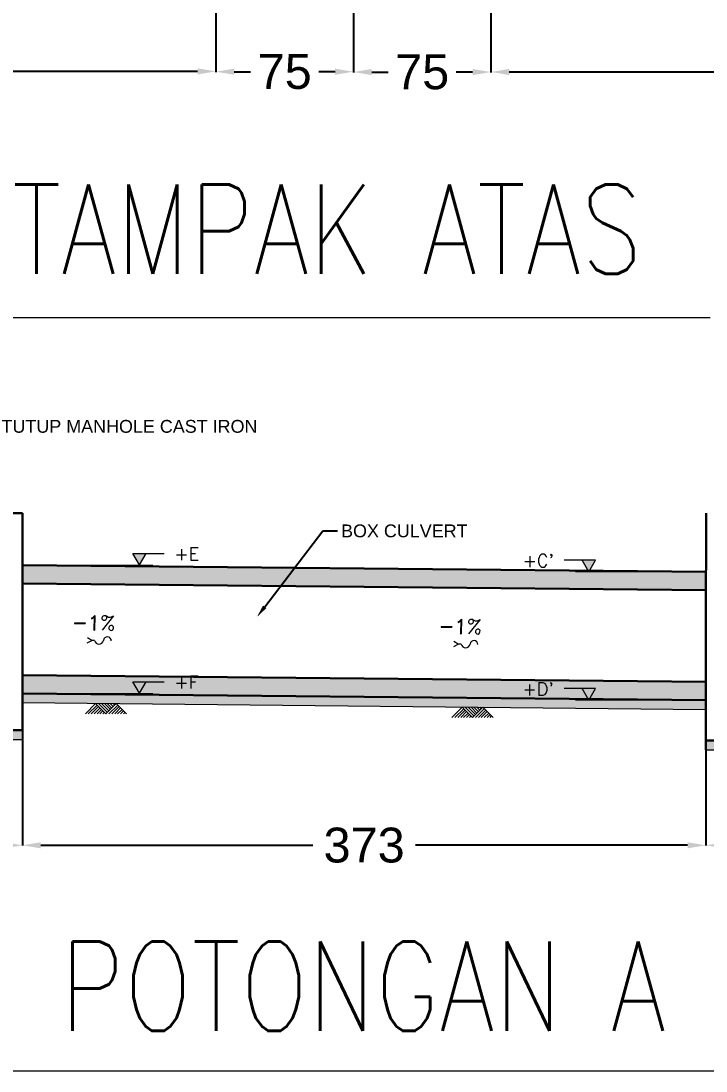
# Model space of a CAD drawing. Header units: metres. Extents: x 5841 to 11304, y 2118 to 7815.
# Drawn here: x 8358 to 8731, y 4777 to 5350 of the extents above; entities that cross this region are included whole.
import ezdxf
from ezdxf import colors
from ezdxf.entities.mleader import LeaderData, LeaderLine
from ezdxf.math import Vec2, Vec3

# ---------------------------------------------------------------- set-up
doc = ezdxf.new("R2010")
doc.units = ezdxf.units.M
doc.linetypes.add('DASHED2', pattern=[0.375, 0.25, -0.125])
for name, color, linetype, lineweight in [('1_Dimensi', 7, 'Continuous', 9), ('D_Garis Arsir', 9, 'Continuous', 9), ('D_Garis Tak Tampak', 8, 'DASHED2', 9), ('D_Garis Tampak', 150, 'Continuous', 30), ('DIM200', 4, 'Continuous', 18), ('GRS-ARSIR (HATCH)', 8, 'Continuous', 9)]:
    doc.layers.add(name, color=color, linetype=linetype, lineweight=lineweight)
doc.layers.add('FIN', color=1, linetype='Continuous', lineweight=9, transparency=0.25)
doc.styles.add('DIM200', font='romans_IV50.ttf', dxfattribs={"width": 0.8, "height": 500})
doc.styles.get("Standard").update_dxf_attribs({"font": 'arial.ttf'})
doc.dimstyles.get("Standard").update_dxf_attribs({"dimtxt": 0.18, "dimasz": 0.18, "dimexe": 0.18, "dimexo": 0.0625, "dimgap": 0.09, "dimtad": 0, "dimtih": 1, "dimtoh": 1, "dimdec": 4, "dimzin": 0, "dimdsep": 46, "dimtxsty": 'Standard', "dimcen": 0.09, "dimadec": 0, "dimazin": 0, "dimtfac": 1, "dimtdec": 4, "dimtofl": 0, "dimtmove": 0, "dimatfit": 3, "dimfxl": 1, "dimtolj": 1, "dimtzin": 0, "dimarcsym": 0})
pattern_1 = [(50, (-2155.7664, -4475.9435), (7.1726018, -0.6275213), [0.75, -8.25]), (355, (-2155.7664, -4475.9435), (-1.3875133, 7.5219213), [0.6, -6.6]), (100.451444, (-2155.169, -4475.996), (5.7850885, 6.8944), [0.637402, -7.011421]), (46.1842, (-2155.766, -4473.9435), (10.6724133, -1.655193), [1.125, -12.375]), (96.635635, (-2154.877, -4474.081), (9.3466195, 9.741186), [0.9561034, -10.5171376]), (351.18416, (-2155.766, -4473.943), (9.3466195, 9.741186), [0.9, -9.9]), (21, (-2154.7664, -4474.4435), (5.9690705, -4.026189), [0.75, -8.25]), (326, (-2154.7664, -4474.4435), (2.4331533, 7.2515005), [0.6, -6.6]), (71.451445, (-2154.269, -4474.779), (8.4022238, 3.2253115), [0.637402, -7.011421]), (37.5, (-2155.7664, -4475.9435), (0.12159855, 3.32893854), [0, -6.52, 0, -6.7, 0, -6.625]), (7.5, (-2155.7664, -4475.9435), (2.6306954, 3.9441171), [0, -3.82, 0, -6.37, 0, -2.525]), (327.5, (-2157.9964, -4475.9435), (5.33822436, -0.2255487), [0, -2.5, 0, -7.8, 0, -10.35]), (317.5, (-2158.9964, -4475.9435), (5.8318617, 1.0010498), [0, -3.25, 0, -5.18, 0, -7.35])]

# ---------------------------------------------------------------- blocks, each defined once
blk = doc.blocks.new('SBS003')
for p, q in [((-8.81, 0), (-10, 0.69)), ((-10, -0.69), (-8.81, 0)), ((-8.05, 0), (-8.81, 0))]:
    blk.add_line(p, q)
blk.add_lwpolyline([(0, 0, 0, 1.18, 0), (-2.44, 0, 0, 0, 0), (-3.47, 0, 0, 0, 0)], format="xyseb")
for centre, radius, start, end in [((-6.84, 0.33), 1.25, 195.3069, 348.3436), ((-4.54, 0.01), 1.07, 359.6105, 176.2308)]:
    blk.add_arc(centre, radius, start, end)
blk = doc.blocks.new('*D61')
at = {"layer": 'Defpoints', "color": 0, "transparency": 16777216}
for p in [(8114.1, 5360.4), (8464.1, 5360.4), (8464.1, 5322.5)]:
    blk.add_point(p, dxfattribs=at)
at = {"layer": 'DIM200', "color": 0, "lineweight": -2, "transparency": 16777216}
for p, q in [((8114.1, 5360.33), (8114.1, 5322.32)), ((8464.1, 5360.33), (8464.1, 5322.32)), ((8124.1, 5322.5), (8263.15, 5322.5)), ((8454.1, 5322.5), (8315.05, 5322.5))]:
    blk.add_line(p, q, dxfattribs=at)
at = {"layer": 'DIM200', "color": 0, "transparency": 16777216}
for points in [[(8124.1, 5324.16), (8124.1, 5320.83), (8114.1, 5322.5)], [(8454.1, 5324.16), (8454.1, 5320.83), (8464.1, 5322.5)]]:
    blk.add_solid(points, dxfattribs=at)
at = {"layer": 'DIM200', "color": 0, "transparency": 16777216, "insert": (8289.1, 5322.5), "char_height": 19, "attachment_point": 5}
blk.add_mtext('\\A1;350', dxfattribs=at)
blk = doc.blocks.new('*D62')
at = {"layer": 'Defpoints', "color": 0, "transparency": 16777216}
for p in [(8464.1, 5360.4), (8539.1, 5360.4), (8539.1, 5322.32)]:
    blk.add_point(p, dxfattribs=at)
at = {"layer": 'DIM200', "color": 0, "lineweight": -2, "transparency": 16777216}
for p, q in [((8464.1, 5360.33), (8464.1, 5322.14)), ((8539.1, 5360.33), (8539.1, 5322.14)), ((8474.1, 5322.32), (8483, 5322.32)), ((8529.1, 5322.32), (8520.21, 5322.32))]:
    blk.add_line(p, q, dxfattribs=at)
at = {"layer": 'DIM200', "color": 0, "transparency": 16777216}
for points in [[(8474.1, 5323.98), (8474.1, 5320.65), (8464.1, 5322.32)], [(8529.1, 5323.98), (8529.1, 5320.65), (8539.1, 5322.32)]]:
    blk.add_solid(points, dxfattribs=at)
at = {"layer": 'DIM200', "color": 0, "transparency": 16777216, "insert": (8501.6, 5322.32), "char_height": 19, "attachment_point": 5}
blk.add_mtext('\\A1;75', dxfattribs=at)
blk = doc.blocks.new('*D63')
at = {"layer": 'Defpoints', "color": 0, "transparency": 16777216}
for p in [(8539.1, 5360.4), (8614.1, 5360.4), (8614.1, 5322.14)]:
    blk.add_point(p, dxfattribs=at)
at = {"layer": 'DIM200', "color": 0, "lineweight": -2, "transparency": 16777216}
for p, q in [((8539.1, 5360.33), (8539.1, 5321.96)), ((8614.1, 5360.33), (8614.1, 5321.96)), ((8549.1, 5322.14), (8558, 5322.14)), ((8604.1, 5322.14), (8595.21, 5322.14))]:
    blk.add_line(p, q, dxfattribs=at)
at = {"layer": 'DIM200', "color": 0, "transparency": 16777216}
for points in [[(8549.1, 5323.8), (8549.1, 5320.47), (8539.1, 5322.14)], [(8604.1, 5323.8), (8604.1, 5320.47), (8614.1, 5322.14)]]:
    blk.add_solid(points, dxfattribs=at)
at = {"layer": 'DIM200', "color": 0, "transparency": 16777216, "insert": (8576.6, 5322.14), "char_height": 19, "attachment_point": 5}
blk.add_mtext('\\A1;75', dxfattribs=at)
blk = doc.blocks.new('*D64')
at = {"layer": 'Defpoints', "color": 0, "transparency": 16777216}
for p in [(8614.1, 5360.4), (8964.1, 5360.4), (8964.1, 5322.17)]:
    blk.add_point(p, dxfattribs=at)
at = {"layer": 'DIM200', "color": 0, "lineweight": -2, "transparency": 16777216}
for p, q in [((8614.1, 5360.33), (8614.1, 5321.99)), ((8964.1, 5360.33), (8964.1, 5321.99)), ((8624.1, 5322.17), (8763.15, 5322.17)), ((8954.1, 5322.17), (8815.05, 5322.17))]:
    blk.add_line(p, q, dxfattribs=at)
at = {"layer": 'DIM200', "color": 0, "transparency": 16777216}
for points in [[(8624.1, 5323.83), (8624.1, 5320.5), (8614.1, 5322.17)], [(8954.1, 5323.83), (8954.1, 5320.5), (8964.1, 5322.17)]]:
    blk.add_solid(points, dxfattribs=at)
at = {"layer": 'DIM200', "color": 0, "transparency": 16777216, "insert": (8789.1, 5322.17), "char_height": 19, "attachment_point": 5}
blk.add_mtext('\\A1;350', dxfattribs=at)
blk = doc.blocks.new('*D70')
at = {"layer": 'Defpoints', "color": 0, "transparency": 16777216}
for p in [(8248.53, 4963.13), (8358.53, 4963.13), (8358.53, 4900.41)]:
    blk.add_point(p, dxfattribs=at)
at = {"layer": 'DIM200', "color": 0, "lineweight": -2, "transparency": 16777216}
for p, q in [((8248.53, 4963.06), (8248.53, 4900.23)), ((8358.53, 4963.06), (8358.53, 4900.23)), ((8258.53, 4900.41), (8276.46, 4900.41)), ((8348.53, 4900.41), (8330.59, 4900.41))]:
    blk.add_line(p, q, dxfattribs=at)
at = {"layer": 'DIM200', "color": 0, "transparency": 16777216}
for points in [[(8258.53, 4902.07), (8258.53, 4898.74), (8248.53, 4900.41)], [(8348.53, 4902.07), (8348.53, 4898.74), (8358.53, 4900.41)]]:
    blk.add_solid(points, dxfattribs=at)
at = {"layer": 'DIM200', "color": 0, "transparency": 16777216, "insert": (8303.53, 4900.41), "char_height": 19, "attachment_point": 5}
blk.add_mtext('\\A1;110', dxfattribs=at)
blk = doc.blocks.new('*D71')
at = {"layer": 'Defpoints', "color": 0, "transparency": 16777216}
for p in [(8358.53, 4957.55), (8731.36, 4957.55), (8358.53, 4900.41)]:
    blk.add_point(p, dxfattribs=at)
at = {"layer": 'DIM200', "color": 0, "lineweight": -2, "transparency": 16777216}
for p, q in [((8358.53, 4957.48), (8358.53, 4900.23)), ((8731.36, 4957.48), (8731.36, 4900.23)), ((8368.53, 4900.41), (8516.96, 4900.41)), ((8721.36, 4900.41), (8572.92, 4900.41))]:
    blk.add_line(p, q, dxfattribs=at)
at = {"layer": 'DIM200', "color": 0, "transparency": 16777216}
for points in [[(8368.53, 4902.07), (8368.53, 4898.74), (8358.53, 4900.41)], [(8721.36, 4902.07), (8721.36, 4898.74), (8731.36, 4900.41)]]:
    blk.add_solid(points, dxfattribs=at)
at = {"layer": 'DIM200', "color": 0, "transparency": 16777216, "insert": (8544.94, 4900.41), "char_height": 19, "attachment_point": 5}
blk.add_mtext('\\A1;373', dxfattribs=at)
blk = doc.blocks.new('*D72')
at = {"layer": 'Defpoints', "color": 0, "transparency": 16777216}
for p in [(8731.36, 4957.55), (8841.36, 4957.55), (8841.36, 4900.41)]:
    blk.add_point(p, dxfattribs=at)
at = {"layer": 'DIM200', "color": 0, "lineweight": -2, "transparency": 16777216}
for p, q in [((8731.36, 4957.48), (8731.36, 4900.23)), ((8841.36, 4957.48), (8841.36, 4900.23)), ((8741.36, 4900.41), (8759.29, 4900.41)), ((8831.36, 4900.41), (8813.42, 4900.41))]:
    blk.add_line(p, q, dxfattribs=at)
at = {"layer": 'DIM200', "color": 0, "transparency": 16777216}
for points in [[(8741.36, 4902.07), (8741.36, 4898.74), (8731.36, 4900.41)], [(8831.36, 4902.07), (8831.36, 4898.74), (8841.36, 4900.41)]]:
    blk.add_solid(points, dxfattribs=at)
at = {"layer": 'DIM200', "color": 0, "transparency": 16777216, "insert": (8786.36, 4900.41), "char_height": 19, "attachment_point": 5}
blk.add_mtext('\\A1;110', dxfattribs=at)

msp = doc.modelspace()

# ---------------------------------------------------------------- hatches: boundary and pattern name
at = {"layer": '1_Dimensi', "ltscale": 5}
h = msp.add_hatch(color=256, dxfattribs=at)
h.dxf.hatch_style = 1
h.paths.add_polyline_path([(8426.02, 5059.62), (8418.81, 5059.62), (8422.42, 5053.37)])
h = msp.add_hatch(color=256, dxfattribs=at)
h.dxf.hatch_style = 1
h.paths.add_polyline_path([(8663.92, 5055.89), (8671.14, 5055.89), (8667.53, 5049.64)])
h = msp.add_hatch(color=256, dxfattribs=at)
h.dxf.hatch_style = 1
h.paths.add_polyline_path([(8426.02, 4989.61), (8418.81, 4989.61), (8422.42, 4983.36)])
h = msp.add_hatch(color=256, dxfattribs=at)
h.dxf.hatch_style = 1
h.paths.add_polyline_path([(8663.86, 4985.89), (8671.08, 4985.89), (8667.47, 4979.64)])
at = {"layer": 'GRS-ARSIR (HATCH)'}
h = msp.add_hatch(dxfattribs=at)
h.set_pattern_fill('AR-CONC', color=256)
h.set_pattern_definition(pattern_1)
h.paths.add_polyline_path([(7310.1, 5003.7), (7264.21, 5004.16), (7264.1, 4993.9), (7310.1, 4993.7)])
h.paths.add_polyline_path([(7310.1, 5003.7), (7310.1, 4993.7), (8184.35, 4984.96), (8181.03, 4990.71), (8188.25, 4990.71), (8184.92, 4984.95), (8248.53, 4984.32), (8248.53, 4994.32)])
h.paths.add_polyline_path([(8184.35, 5054.96), (7307.71, 5063.73), (7300.12, 5053.8), (8248.53, 5044.32), (8248.53, 5054.32), (8184.55, 5054.32), (8184.64, 5054.47)])
h.paths.add_polyline_path([(7296.77, 5063.84), (7290.1, 5063.9), (7264.1, 5063.9), (7264.12, 5054.16), (7298.99, 5053.82)])
h.paths.add_polyline_path([(7307.71, 5063.73), (7296.77, 5063.84), (7298.99, 5053.82), (7300.12, 5053.8)])
h.paths.add_polyline_path([(7290.1, 5093.89), (7264.1, 5093.89), (7264.1, 5063.9), (7290.1, 5063.9), (7296.77, 5063.84)])
h.paths.add_polyline_path([(8150.51, 4985.2), (8167.34, 4985.2), (8167.34, 4995.7), (8150.51, 4995.7)], flags=25)
h.paths.add_polyline_path([(8439.71, 4984.1), (8456.21, 4984.1), (8456.21, 4994.6), (8439.71, 4994.6)], flags=9)
h.paths.add_polyline_path([(8583.45, 5014.06), (8611.45, 5013.57), (8611.66, 5025.57), (8583.66, 5026.06)], flags=9)
h.paths.add_polyline_path([(8383.46, 5016.06), (8411.46, 5015.57), (8411.67, 5027.57), (8383.67, 5028.06)], flags=9)
h.paths.add_polyline_path([(8630.34, 4979.04), (8650.17, 4979.04), (8650.17, 4990.87), (8630.34, 4990.87)], flags=9)
h = msp.add_hatch(dxfattribs=at)
h.set_pattern_fill('AR-CONC', color=256)
h.set_pattern_definition(pattern_1)
h.paths.add_polyline_path([(8731.42, 5049.49), (8667.45, 5049.49), (8667.53, 5049.64), (8667.25, 5050.13), (8506.95, 5051.74), (8499.37, 5041.81), (8731.41, 5039.49)])
h.paths.add_polyline_path([(8841.36, 4988.39), (8841.36, 4978.39), (9773.09, 4969.07), (9773.16, 4969.07), (9773.05, 4979.07)])
h.paths.add_polyline_path([(8908.85, 4984.79), (8905.24, 4978.54), (8901.63, 4984.79)], flags=16)
h.paths.add_polyline_path([(9819.09, 5038.94), (9787.1, 5038.94), (9786.41, 5038.95), (9784.18, 5028.96), (9819.07, 5028.61)])
h.paths.add_polyline_path([(9818.99, 4979.2), (9775.15, 4979.05), (9773.06, 4979.07), (9773.05, 4979.04), (9773.16, 4969.07), (9819.09, 4969.28)])
h.paths.add_polyline_path([(9819.09, 5068.93), (9793.09, 5068.93), (9786.41, 5038.95), (9787.1, 5038.94), (9819.09, 5038.94)])
h.paths.add_polyline_path([(8922.54, 4977.94), (8941.37, 4977.94), (8941.37, 4989.77), (8922.54, 4989.77)], flags=9)
h = msp.add_hatch(dxfattribs=at)
h.set_pattern_fill('AR-CONC', color=256)
h.set_pattern_definition(pattern_1)
h.paths.add_polyline_path([(8506.95, 5051.74), (8358.53, 5053.22), (8358.53, 5043.22), (8499.37, 5041.81)])
h.paths.add_polyline_path([(8663.86, 4985.89), (8671.08, 4985.89), (8667.75, 4980.12), (8731.36, 4979.49), (8731.37, 4989.49), (8358.53, 4993.22), (8358.53, 4983.22), (8667.18, 4980.13)])
h.paths.add_polyline_path([(8426.02, 4989.61), (8422.42, 4983.36), (8418.81, 4989.61)], flags=16)
h.paths.add_polyline_path([(8439.71, 4984.1), (8456.21, 4984.1), (8456.21, 4994.6), (8439.71, 4994.6)], flags=9)
h.paths.add_polyline_path([(8630.34, 4979.04), (8650.17, 4979.04), (8650.17, 4990.87), (8630.34, 4990.87)], flags=9)
h = msp.add_hatch(dxfattribs=at)
h.set_pattern_fill('AR-SAND', color=256, scale=0.1)
h.set_pattern_definition([(37.5, (-759818.9632, -9703029.916), (-0.1600031296, 4.8941323733), [0, -3.8608, 0, -4.318, 0, -4.1275]), (7.5, (-759818.963, -9703029.916), (4.4952328314, 7.1682510057), [0, -2.0828, 0, -3.4798, 0, -1.3335]), (327.5, (-759822.0874, -9703029.916), (7.9099237024, 0.0143718468), [0, -1.27, 0, -4.572, 0, -5.969]), (317.5, (-759822.0874, -9703029.916), (7.6355645247, 2.2292932326), [0, -0.635, 0, -2.9972, 0, -3.429])])
h.paths.add_polyline_path([(7310.1, 4993.7), (7310.1, 4988.9), (8248.53, 4979.32), (8248.53, 4984.32)])
h.paths.add_polyline_path([(8358.53, 4963.13), (8248.53, 4963.13), (8248.53, 4958.13), (8358.53, 4958.13)])
h.paths.add_polyline_path([(8358.53, 4983.22), (8358.53, 4978.22), (8731.36, 4974.49), (8731.36, 4977.55), (8731.36, 4979.49)])
h.paths.add_polyline_path([(8841.36, 4957.55), (8731.36, 4957.55), (8731.36, 4952.55), (8841.36, 4952.55)])
h.paths.add_polyline_path([(8841.36, 4978.39), (8841.36, 4973.39), (9773.09, 4963.94), (9773.16, 4969.07)])

# ---------------------------------------------------------------- linework, layer by layer
at = {"layer": '1_Dimensi'}
for p, q in [((8418.81, 5059.62, 32.04), (8435.89, 5059.62, 32.04)), ((8422.42, 5053.37, 32.04), (8418.81, 5059.62, 32.04)), ((8422.42, 5053.37, 32.04), (8426.02, 5059.62, 32.04)), ((8671.14, 5055.89, 32.04), (8654.06, 5055.89, 32.04)), ((8667.53, 5049.64, 32.04), (8663.92, 5055.89, 32.04)), ((8667.53, 5049.64, 32.04), (8671.14, 5055.89, 32.04)), ((8418.81, 4989.61, 32.04), (8435.89, 4989.61, 32.04)), ((8422.42, 4983.36, 32.04), (8418.81, 4989.61, 32.04)), ((8422.42, 4983.36, 32.04), (8426.02, 4989.61, 32.04)), ((8671.08, 4985.89, 32.04), (8653.99, 4985.89, 32.04)), ((8667.47, 4979.64, 32.04), (8663.86, 4985.89, 32.04)), ((8667.47, 4979.64, 32.04), (8671.08, 4985.89, 32.04))]:
    msp.add_line(p, q, dxfattribs=at)
at = {"layer": 'D_Garis Arsir'}
for p, q in [((8358.48, 4978.22, 32.04), (8731.31, 4974.49, 32.04)), ((8392.85, 4972.08, 32.04), (8398.48, 4977.71, 32.04)), ((8394.45, 4972.08, 32.04), (8399.27, 4976.91, 32.04)), ((8398.48, 4977.71, 32.04), (8404.1, 4972.08, 32.04)), ((8400.07, 4977.71, 32.04), (8404.9, 4972.88, 32.04)), ((8401.66, 4977.71, 32.04), (8405.7, 4973.68, 32.04)), ((8403.25, 4977.71, 32.04), (8406.49, 4974.47, 32.04)), ((8404.1, 4972.08, 32.04), (8409.73, 4977.71, 32.04)), ((8404.84, 4977.71, 32.04), (8407.29, 4975.27, 32.04)), ((8405.7, 4972.08, 32.04), (8410.52, 4976.91, 32.04)), ((8406.43, 4977.71, 32.04), (8408.08, 4976.06, 32.04)), ((8408.02, 4977.71, 32.04), (8408.88, 4976.86, 32.04)), ((8409.73, 4977.71, 32.04), (8415.35, 4972.08, 32.04)), ((8396.04, 4972.08, 32.04), (8400.07, 4976.12, 32.04)), ((8397.63, 4972.08, 32.04), (8400.87, 4975.32, 32.04)), ((8399.22, 4972.08, 32.04), (8401.66, 4974.53, 32.04)), ((8400.81, 4972.08, 32.04), (8402.46, 4973.73, 32.04)), ((8402.4, 4972.08, 32.04), (8403.25, 4972.94, 32.04)), ((8407.29, 4972.08, 32.04), (8411.32, 4976.12, 32.04)), ((8408.88, 4972.08, 32.04), (8412.12, 4975.32, 32.04)), ((8410.47, 4972.08, 32.04), (8412.91, 4974.53, 32.04)), ((8412.06, 4972.08, 32.04), (8413.71, 4973.73, 32.04)), ((8413.65, 4972.08, 32.04), (8414.5, 4972.94, 32.04)), ((8592.84, 4970.08, 32.04), (8598.47, 4975.71, 32.04)), ((8594.44, 4970.08, 32.04), (8599.26, 4974.91, 32.04)), ((8596.03, 4970.08, 32.04), (8600.06, 4974.12, 32.04)), ((8597.62, 4970.08, 32.04), (8600.86, 4973.32, 32.04)), ((8598.47, 4975.71, 32.04), (8604.09, 4970.08, 32.04)), ((8599.21, 4970.08, 32.04), (8601.65, 4972.53, 32.04)), ((8600.06, 4975.71, 32.04), (8604.89, 4970.88, 32.04)), ((8600.8, 4970.08, 32.04), (8602.45, 4971.73, 32.04)), ((8601.65, 4975.71, 32.04), (8605.69, 4971.68, 32.04)), ((8602.39, 4970.08, 32.04), (8603.24, 4970.94, 32.04)), ((8603.24, 4975.71, 32.04), (8606.48, 4972.47, 32.04)), ((8604.09, 4970.08, 32.04), (8609.72, 4975.71, 32.04)), ((8604.83, 4975.71, 32.04), (8607.28, 4973.27, 32.04)), ((8605.69, 4970.08, 32.04), (8610.51, 4974.91, 32.04)), ((8606.42, 4975.71, 32.04), (8608.07, 4974.06, 32.04)), ((8607.28, 4970.08, 32.04), (8611.31, 4974.12, 32.04)), ((8608.01, 4975.71, 32.04), (8608.87, 4974.86, 32.04)), ((8608.87, 4970.08, 32.04), (8612.11, 4973.32, 32.04)), ((8609.72, 4975.71, 32.04), (8615.34, 4970.08, 32.04)), ((8610.46, 4970.08, 32.04), (8612.9, 4972.53, 32.04)), ((8612.05, 4970.08, 32.04), (8613.7, 4971.73, 32.04)), ((8613.64, 4970.08, 32.04), (8614.49, 4970.94, 32.04)), ((8248.53, 4958.13, 32.04), (8358.53, 4958.13, 32.04)), ((8731.36, 4952.55, 32.04), (8841.35, 4952.55, 32.04))]:
    msp.add_line(p, q, dxfattribs=at)
at = {"layer": 'D_Garis Tak Tampak'}
for p, q in [((8358.53, 5053.22, 32.04), (8429.75, 5053.22, 32.04)), ((8731.42, 5049.49, 32.04), (8660.2, 5049.49, 32.04)), ((8358.53, 4983.22, 32.04), (8429.75, 4983.22, 32.04)), ((8731.36, 4979.49, 32.04), (8660.13, 4979.49, 32.04))]:
    msp.add_line(p, q, dxfattribs=at)
at = {"layer": 'D_Garis Tampak'}
for p, q in [((8345.16, 5081.55, 32.04), (8358.53, 5081.55, 32.04)), ((8731.39, 5019.13, 32.04), (8731.45, 5081.55, 32.04)), ((8358.53, 5053.22, 32.04), (8731.42, 5049.49, 32.04)), ((8358.53, 5043.22, 32.04), (8731.41, 5039.49, 32.04)), ((8731.36, 4977.55, 32.04), (8731.39, 5019.13, 32.04)), ((8358.53, 4993.22, 32.04), (8731.37, 4989.49, 32.04)), ((8358.53, 4983.22, 32.04), (8731.36, 4979.49, 32.04)), ((8248.53, 4963.13, 32.04), (8358.53, 4963.13, 32.04)), ((8731.36, 4957.55, 32.04), (8841.35, 4957.55, 32.04)), ((8731.36, 4957.55, 32.04), (8731.36, 4952.55, 32.04))]:
    msp.add_line(p, q, dxfattribs=at)
at = {"layer": 'D_Garis Tampak', "elevation": 32.04}
for points in [[(8325.01, 4963.13), (8358.53, 4963.13), (8358.53, 5081.55)], [(8731.36, 4977.55), (8731.36, 4957.55), (8807.84, 4957.55)]]:
    msp.add_lwpolyline(points, dxfattribs=at)
at = {"layer": 'DIM200'}
for p, q in [((8326.7, 5188.27, 31.81), (8733.72, 5188.27, 31.81)), ((8343.96, 4777.32, 0.05), (8750.98, 4777.32, 0.05))]:
    msp.add_line(p, q, dxfattribs=at)
at = {"layer": 'FIN'}
msp.add_line((8731.36, 4979.49, 32.04), (8358.53, 4983.22, 32.04), dxfattribs=at)

# ---------------------------------------------------------------- block references
at = {"layer": 'D_Garis Arsir', "xscale": 2, "yscale": 2, "zscale": 2, "rotation": 358.5608654029}
for p in [(8413.93, 5011.69, 32.04), (8613.92, 5009.69, 32.04)]:
    msp.add_blockref('SBS003', p, dxfattribs=at)

# ---------------------------------------------------------------- texts
at = {"layer": '1_Dimensi', "char_height": 7}
for s, insert, attachment_point in [('\\pxt9;{\\Fromans|c0;+E}', (8441.46, 5062.85, 32.04), 1), ("\\pxt9;{\\Fromans|c0;+C'}", (8648.49, 5059.12, 32.04), 3), ('\\pxt9;{\\Fromans|c0;+F}', (8441.46, 4992.85, 32.04), 1), ("\\pxt9;{\\Fromans|c0;+D'}", (8648.42, 4989.12, 32.04), 3)]:
    msp.add_mtext_dynamic_manual_height_columns(s, width=132.1183, gutter_width=0.5, heights=[0], dxfattribs=dict(at, insert=insert, attachment_point=attachment_point))
at = {"layer": 'DIM200', "extrusion": (0.000851762, -0.002139, 0.999997), "char_height": 48.6622, "width": 726.216, "attachment_point": 5, "text_direction": (1, 1e-06, -0.000852), "style": 'DIM200'}
for s, insert in [('\\A1;TAMPAK ATAS', (8524.78, 5236.49, 31.66)), ('\\A1;POTONGAN A', (8544.3, 4823.55, -0.11))]:
    msp.add_mtext(s, dxfattribs=dict(at, insert=insert))
at = {"layer": 'DIM200', "lineweight": 9, "char_height": 8, "attachment_point": 1, "rotation": 359}
for insert in [(8385.64, 5026.02, 32.04), (8585.63, 5024.02, 32.04)]:
    msp.add_mtext_dynamic_manual_height_columns('{\\Fromand|c0;-1%}', width=36.3326, gutter_width=12.5, heights=[0], dxfattribs=dict(at, insert=insert))

# ---------------------------------------------------------------- dimensions: what is measured, and where the dimension line sits
at = {"layer": 'DIM200'}
for base, p1, p2, override, picture, middle in [((8464.1, 5322.5), (8114.1, 5360.4), (8464.1, 5360.4), {"dimtxt": 19, "dimasz": 10, "dimgap": 5, "dimdec": 0}, '*D61', (8289.1, 5322.5)), ((8539.1, 5322.32), (8464.1, 5360.4), (8539.1, 5360.4), {"dimtxt": 19, "dimasz": 10, "dimgap": 5, "dimdec": 0}, '*D62', (8501.6, 5322.32)), ((8614.1, 5322.14), (8539.1, 5360.4), (8614.1, 5360.4), {"dimtxt": 19, "dimasz": 10, "dimgap": 5, "dimdec": 0}, '*D63', (8576.6, 5322.14)), ((8964.1, 5322.17), (8614.1, 5360.4), (8964.1, 5360.4), {"dimtxt": 19, "dimasz": 10, "dimgap": 5, "dimdec": 0}, '*D64', (8789.1, 5322.17)), ((8358.53, 4900.41, 32.04), (8248.53, 4963.13, 32.04), (8358.53, 4963.13, 32.04), {"dimtxt": 19, "dimasz": 10, "dimgap": 7, "dimdec": 0}, '*D70', (8303.53, 4900.41, 32.04)), ((8358.53, 4900.41, 32.04), (8731.36, 4957.55, 32.04), (8358.53, 4957.55, 32.04), {"dimtxt": 19, "dimasz": 10, "dimgap": 7, "dimdec": 0}, '*D71', (8544.94, 4900.41, 32.04)), ((8841.36, 4900.41, 32.04), (8731.36, 4957.55, 32.04), (8841.36, 4957.55, 32.04), {"dimtxt": 19, "dimasz": 10, "dimgap": 7, "dimdec": 0}, '*D72', (8786.36, 4900.41, 32.04))]:
    dim = msp.add_linear_dim(base=base, p1=p1, p2=p2, dimstyle='Standard', override=override, dxfattribs=at)
    dim.commit()
    dim.dimension.update_dxf_attribs({"geometry": picture, "text_midpoint": middle})

# ---------------------------------------------------------------- leaders
at = {"layer": 'DIM200', "lineweight": 9}
ml = msp.add_multileader_mtext('Standard', dxfattribs=at)
ml.set_content('TUTUP MANHOLE CAST IRON', color=256)
ml.set_leader_properties()
ml.build(insert=Vec2(0, 0))
ml.multileader.update_dxf_attribs({"arrow_head_size": 7})
ctx = ml.context
ctx.base_point, ctx.char_height, ctx.arrow_head_size, ctx.plane_origin = Vec3(8345.12, 5128.9, 32.04), 7, 7, Vec3(8301.21, 5081.91, 32.04)
notes = []
notes.append((ctx, [(0, (1, 1, 0), (8337.12, 5128.9, 32.04), (1, 0), 8, [(0, [(8301.21, 5081.91, 32.04)], 0, [])])]))
ctx.mtext.insert, ctx.mtext.width, ctx.mtext.defined_height, ctx.mtext.flow_direction = Vec3(8347.12, 5132.4, 32.04), 187.7876, 13.69, 5
ml = msp.add_multileader_mtext('Standard', dxfattribs=at)
ml.set_content('BOX CULVERT', color=256)
ml.set_leader_properties()
ml.build(insert=Vec2(0, 0))
ml.multileader.update_dxf_attribs({"arrow_head_size": 7})
ctx = ml.context
ctx.base_point, ctx.char_height, ctx.arrow_head_size, ctx.plane_origin = Vec3(8530.36, 5071.9, 32.04), 7, 7, Vec3(8486.45, 5024.91, 32.04)
notes.append((ctx, [(0, (1, 1, 0), (8522.36, 5071.9, 32.04), (1, 0), 8, [(0, [(8486.45, 5024.91, 32.04)], 0, [])])]))
ctx.mtext.insert, ctx.mtext.width, ctx.mtext.defined_height, ctx.mtext.flow_direction = Vec3(8532.36, 5075.4, 32.04), 187.7876, 13.69, 5
for ctx, leaders in notes:
    for number, flags, end, landing, length, lines in leaders:
        leader = LeaderData()
        leader.index, (leader.has_last_leader_line, leader.has_dogleg_vector, leader.attachment_direction) = number, flags
        leader.last_leader_point, leader.dogleg_vector, leader.dogleg_length = Vec3(end), Vec3(landing), length
        for number, points, colour, breaks in lines:
            line = LeaderLine()
            line.index, line.vertices, line.color, line.breaks = number, Vec3.list(points), colors.encode_raw_color(colour), breaks
            leader.lines.append(line)
        ctx.leaders.append(leader)

doc.saveas('drawing.dxf')
